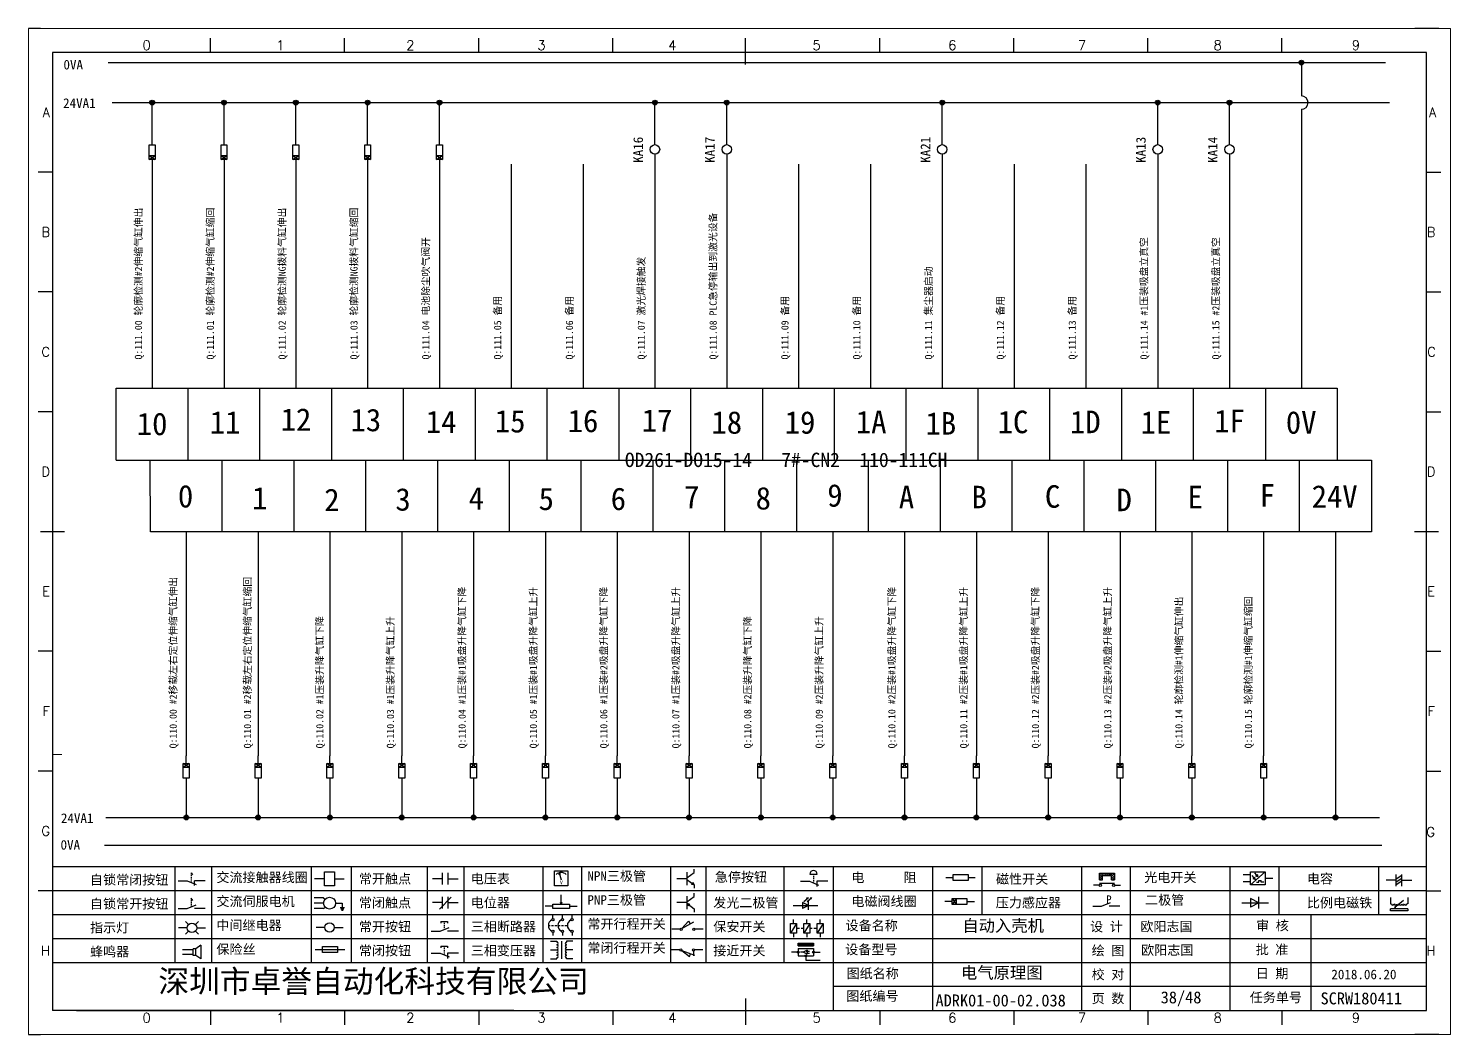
# Model space of a CAD drawing. Header units: millimetres. Extents: x 336 to 12810, y -1577 to 4105.
# Drawn here: x 7607.3 to 7904.3, y -956.1 to -746.1 of the extents above; entities that cross this region are included whole.
import ezdxf
from ezdxf.enums import TextEntityAlignment as Align

# ---------------------------------------------------------------- set-up
doc = ezdxf.new("R2010")
doc.units = ezdxf.units.MM
doc.layers.add('AE_BOR', color=1, linetype='Continuous')
doc.layers.add('MISC', color=2, linetype='Continuous')
doc.styles.get("Standard").update_dxf_attribs({"font": ''})
doc.styles.add('WD', font='romans.shx', dxfattribs={"width": 0.8, "bigfont": 'gbcbig.shx'})
doc.styles.add('样式 0', font='')
doc.styles.add('汉字', font='')
doc.styles.get('Standard').set_extended_font_data('SimSun')
doc.styles.get('样式 0').set_extended_font_data('KaiTi_GB2312')
doc.styles.get('汉字').set_extended_font_data('新宋体')

# ---------------------------------------------------------------- blocks, each defined once
blk = doc.blocks.new('磁性开关')
at = {"linetype": 'ByBlock'}
h = blk.add_hatch(dxfattribs=at)
h.set_pattern_fill('ANSI31', color=256, scale=0.1, style=0)
h.paths.add_polyline_path([(-1910.88, -776.69), (-1910.88, -775.29), (-1907.69, -775.29), (-1907.69, -776.69), (-1908.31, -776.69), (-1908.31, -775.79), (-1910.25, -775.79), (-1910.25, -776.69)])
for p, q in [((-1910.91, -777.81), (-1912.09, -777.81)), ((-1910.88, -776.69), (-1910.88, -775.29)), ((-1910.88, -775.29), (-1907.69, -775.29)), ((-1910.88, -776.69), (-1910.25, -776.69)), ((-1910.88, -777.39), (-1907.69, -777.39)), ((-1910.25, -776.69), (-1910.25, -775.79)), ((-1910.25, -775.79), (-1908.31, -775.79)), ((-1908.31, -776.69), (-1908.31, -775.79)), ((-1908.31, -776.69), (-1907.69, -776.69)), ((-1907.69, -775.29), (-1907.69, -776.69)), ((-1907.66, -777.81), (-1906.48, -777.81))]:
    blk.add_line(p, q, dxfattribs=at)
for centre in [(-1910.68, -777.81), (-1907.88, -777.81)]:
    blk.add_circle(centre, 0.225, dxfattribs=at)
blk = doc.blocks.new('*U6')
at = {"linetype": 'ByBlock'}
for p, q in [((-1909.23, -780.45), (-1909.23, -780.67)), ((-1909.23, -780.45), (-1908.92, -780.84)), ((-1909.23, -780.84), (-1909.23, -781.05)), ((-1911.92, -782.07), (-1910.06, -782.07)), ((-1910.06, -782.07), (-1908.18, -782.88)), ((-1909.23, -781.23), (-1909.23, -781.44)), ((-1909.23, -781.61), (-1909.23, -781.83)), ((-1909.23, -782), (-1909.23, -782.21)), ((-1909.23, -782.38), (-1909.23, -782.43)), ((-1908.52, -783.07), (-1908.52, -782.07)), ((-1906.25, -782.07), (-1908.52, -782.07))]:
    blk.add_line(p, q, dxfattribs=at)
blk = doc.blocks.new('*U8')
at = {"linetype": 'ByBlock'}
for p, q in [((-1911.92, -792.89), (-1910.06, -792.89)), ((-1910.06, -792.89), (-1908.18, -792.08)), ((-1908.88, -791.17), (-1909.23, -790.71)), ((-1909.23, -790.71), (-1909.23, -790.92)), ((-1909.23, -791.09), (-1909.23, -791.31)), ((-1909.23, -791.48), (-1909.23, -791.69)), ((-1909.23, -791.86), (-1909.23, -792.08)), ((-1909.23, -792.25), (-1909.23, -792.47)), ((-1906.25, -792.89), (-1908.52, -792.89))]:
    blk.add_line(p, q, dxfattribs=at)
blk = doc.blocks.new('蜂鸣器')
at = {"linetype": 'ByBlock'}
for p, q in [((-1907.17, -795.53), (-1908.25, -796.26)), ((-1907.17, -795.53), (-1907.17, -798.41)), ((-1908.8, -796.48), (-1911.01, -796.48)), ((-1908.8, -797.46), (-1911.01, -797.46)), ((-1908.25, -796.26), (-1908.8, -796.26)), ((-1908.8, -797.68), (-1908.8, -796.26)), ((-1908.25, -797.68), (-1908.8, -797.68)), ((-1908.25, -797.68), (-1908.25, -796.26)), ((-1907.17, -798.41), (-1908.25, -797.68))]:
    blk.add_line(p, q, dxfattribs=at)
blk = doc.blocks.new('指示灯')
at = {"linetype": 'ByBlock'}
for p, q in [((-1854.25, -776.92), (-1856.06, -776.92)), ((-1854.62, -775.59), (-1853.97, -776.23)), ((-1854.62, -778.25), (-1853.97, -777.61)), ((-1851.9, -775.59), (-1852.54, -776.23)), ((-1851.9, -778.25), (-1852.54, -777.61)), ((-1852.26, -776.92), (-1850.45, -776.92))]:
    blk.add_line(p, q, dxfattribs=at)
blk.add_circle((-1853.26, -776.92), 0.992, dxfattribs=at)
blk = doc.blocks.new('光电开关')
at = {"linetype": 'ByBlock'}
h = blk.add_hatch(dxfattribs=at)
h.set_pattern_fill('ANSI31', color=256, scale=0.01, style=0)
h.set_pattern_definition([(45, (0.172267, 0), (-0.0224506403, 0.0224506403), [])])
h.paths.add_polyline_path([(-1882.44, -776.34), (-1882.5, -775.91), (-1882.68, -776.07)])
h.paths.add_polyline_path([(-1882.86, -776.23), (-1882.44, -776.34), (-1882.68, -776.07)])
h.paths.add_polyline_path([(-1883.05, -776.88), (-1883.11, -776.45), (-1883.29, -776.61)])
h.paths.add_polyline_path([(-1883.47, -776.77), (-1883.05, -776.88), (-1883.29, -776.61)])
for p, q in [((-1884.01, -775.96), (-1885.56, -775.96)), ((-1884.01, -777.39), (-1885.56, -777.39)), ((-1880.91, -775.3), (-1884.01, -778.05)), ((-1883.75, -776.09), (-1883.05, -776.88)), ((-1883.11, -776.45), (-1883.47, -776.77)), ((-1883.05, -776.88), (-1883.47, -776.77)), ((-1883.14, -775.55), (-1882.44, -776.34)), ((-1883.05, -776.88), (-1883.11, -776.45)), ((-1882.5, -775.91), (-1882.86, -776.23)), ((-1882.44, -776.34), (-1882.86, -776.23)), ((-1882.78, -777.47), (-1882.23, -777.47)), ((-1882.44, -776.34), (-1882.5, -775.91)), ((-1882.23, -777.47), (-1882.23, -777.14)), ((-1882.23, -777.14), (-1881.78, -777.14)), ((-1881.78, -777.47), (-1881.78, -777.14)), ((-1881.23, -777.47), (-1881.78, -777.47)), ((-1879.37, -776.67), (-1880.91, -776.67))]:
    blk.add_line(p, q, dxfattribs=at)
blk.add_lwpolyline([(-1884.01, -775.3), (-1880.91, -775.3), (-1880.91, -778.05), (-1884.01, -778.05)], close=True, dxfattribs=at)
blk = doc.blocks.new('交流接触器线圈')
at = {"linetype": 'ByBlock'}
for p, q in [((-1880.82, -781.77), (-1882.87, -781.77)), ((-1878.72, -781.77), (-1876.67, -781.77))]:
    blk.add_line(p, q, dxfattribs=at)
blk.add_lwpolyline([(-1880.82, -780.28), (-1878.72, -780.28), (-1878.72, -783.26), (-1880.82, -783.26)], close=True, dxfattribs=at)
blk = doc.blocks.new('交流伺服电机')
at = {"linetype": 'ByBlock'}
for p, q in [((-1880.97, -785.75), (-1882.94, -785.75)), ((-1880.97, -786.85), (-1882.94, -786.85)), ((-1880.97, -785.75), (-1880.65, -786.03)), ((-1878.49, -786.85), (-1877.07, -786.85)), ((-1877.07, -786.85), (-1877.07, -787.72)), ((-1880.97, -787.94), (-1882.94, -787.94)), ((-1880.97, -787.94), (-1880.65, -787.67)), ((-1877.54, -787.72), (-1876.59, -787.72)), ((-1877.38, -788.01), (-1876.75, -788.01)), ((-1877.23, -788.29), (-1876.9, -788.29))]:
    blk.add_line(p, q, dxfattribs=at)
blk.add_circle((-1879.73, -786.85), 1.24, dxfattribs=at)
blk = doc.blocks.new('中间继电器')
at = {"linetype": 'ByBlock'}
for p, q in [((-1880.72, -791.92), (-1882.54, -791.92)), ((-1878.74, -791.92), (-1876.92, -791.92))]:
    blk.add_line(p, q, dxfattribs=at)
blk.add_circle((-1879.73, -791.92), 0.992, dxfattribs=at)
blk = doc.blocks.new('保险丝')
at = {"linetype": 'ByBlock'}
blk.add_line((-1882.72, -796.49), (-1876.55, -796.49), dxfattribs=at)
blk.add_lwpolyline([(-1881.2, -795.86), (-1878.06, -795.86), (-1878.06, -797.12), (-1881.2, -797.12)], close=True, dxfattribs=at)
blk = doc.blocks.new('常开按钮')
at = {"linetype": 'ByBlock'}
for p, q in [((-1910.06, -787.73), (-1908.18, -786.93)), ((-1909.9, -785.68), (-1908.56, -785.68)), ((-1909.9, -785.68), (-1909.9, -786.07)), ((-1909.23, -785.68), (-1909.23, -785.89)), ((-1909.23, -786.06), (-1909.23, -786.28)), ((-1909.23, -786.45), (-1909.23, -786.67)), ((-1909.23, -786.84), (-1909.23, -787.05)), ((-1908.56, -785.68), (-1908.56, -786.07)), ((-1911.92, -787.73), (-1910.06, -787.73)), ((-1909.23, -787.22), (-1909.23, -787.38)), ((-1906.25, -787.73), (-1908.52, -787.73))]:
    blk.add_line(p, q, dxfattribs=at)
blk = doc.blocks.new('常开触点')
at = {"linetype": 'ByBlock'}
for p, q in [((-1853.82, -782.99), (-1853.82, -780.56)), ((-1852.6, -782.99), (-1852.6, -780.56)), ((-1853.82, -781.77), (-1855.88, -781.77)), ((-1852.6, -781.77), (-1850.55, -781.77))]:
    blk.add_line(p, q, dxfattribs=at)
blk = doc.blocks.new('常闭触点')
at = {"linetype": 'ByBlock'}
for p, q in [((-1853.82, -786.77), (-1855.88, -786.77)), ((-1852.01, -785.66), (-1854.43, -788.1)), ((-1853.82, -787.99), (-1853.82, -785.56)), ((-1852.6, -787.99), (-1852.6, -785.56)), ((-1852.6, -786.77), (-1850.55, -786.77))]:
    blk.add_line(p, q, dxfattribs=at)
blk = doc.blocks.new('常闭按钮')
at = {"linetype": 'ByBlock'}
for p, q in [((-1856.13, -792.28), (-1854.28, -792.28)), ((-1854.28, -792.28), (-1852.4, -793.09)), ((-1854.11, -790.83), (-1852.77, -790.83)), ((-1854.11, -790.83), (-1854.11, -791.22)), ((-1853.44, -790.83), (-1853.44, -791.04)), ((-1853.44, -791.21), (-1853.44, -791.43)), ((-1853.44, -791.6), (-1853.44, -791.82)), ((-1853.44, -791.99), (-1853.44, -792.2)), ((-1853.44, -792.37), (-1853.44, -792.53)), ((-1852.77, -790.83), (-1852.77, -791.22)), ((-1850.47, -792.28), (-1852.73, -792.28)), ((-1852.73, -792.28), (-1852.73, -793.43))]:
    blk.add_line(p, q, dxfattribs=at)
blk = doc.blocks.new('电磁阀线圈')
at = {"linetype": 'ByBlock'}
for p, q in [((-1854.61, -795.92), (-1853.75, -797.16)), ((-1853.75, -795.92), (-1854.61, -797.16)), ((-1853.75, -795.92), (-1853.75, -797.16)), ((-1854.61, -796.54), (-1856.17, -796.54)), ((-1851.53, -796.54), (-1849.97, -796.54))]:
    blk.add_line(p, q, dxfattribs=at)
blk.add_lwpolyline([(-1854.61, -795.92), (-1851.53, -795.92), (-1851.53, -797.16), (-1854.61, -797.16)], close=True, dxfattribs=at)
blk = doc.blocks.new('电压表')
at = {"linetype": 'ByBlock'}
for p, q in [((-1814.84, -780.75), (-1814.91, -781.13)), ((-1814.6, -781.05), (-1814.91, -781.13)), ((-1814.84, -780.75), (-1814.46, -782.26)), ((-1814.84, -780.75), (-1814.6, -781.05))]:
    blk.add_line(p, q, dxfattribs=at)
blk.add_lwpolyline([(-1815.84, -780.34), (-1813.07, -780.34), (-1813.07, -783.49), (-1815.84, -783.49)], close=True, dxfattribs=at)
blk.add_arc((-1814.46, -782.26), 1.56, 46.8313, 133.1687, dxfattribs=at)
at = {"linetype": 'ByBlock', "insert": (-1814.7, -782.39), "char_height": 0.75, "width": 0.6768, "attachment_point": 1}
blk.add_mtext('V', dxfattribs=at)
blk = doc.blocks.new('电位器')
at = {"linetype": 'ByBlock'}
for p, q in [((-1814.45, -787.3), (-1814.62, -786.96)), ((-1814.62, -786.96), (-1814.27, -786.96)), ((-1814.45, -787.3), (-1814.45, -785.39)), ((-1814.45, -787.3), (-1814.27, -786.96)), ((-1816.21, -787.75), (-1817.79, -787.75)), ((-1812.68, -787.75), (-1811.1, -787.75))]:
    blk.add_line(p, q, dxfattribs=at)
blk.add_lwpolyline([(-1816.21, -787.3), (-1812.68, -787.3), (-1812.68, -788.2), (-1816.21, -788.2)], close=True, dxfattribs=at)
blk = doc.blocks.new('三相断路器')
at = {"linetype": 'ByBlock'}
for p, q in [((-1816.17, -790.33), (-1816.17, -789.7)), ((-1814.17, -790.33), (-1814.17, -789.7)), ((-1812.18, -790.33), (-1812.18, -789.7)), ((-1817.14, -791.74), (-1816.72, -791.74)), ((-1816.45, -791.74), (-1816.03, -791.74)), ((-1815.76, -791.74), (-1815.34, -791.74)), ((-1815.07, -791.74), (-1814.65, -791.74)), ((-1814.38, -791.74), (-1813.96, -791.74)), ((-1813.69, -791.74), (-1813.27, -791.74)), ((-1816.17, -793.19), (-1816.17, -793.83)), ((-1814.17, -793.19), (-1814.17, -793.83)), ((-1812.18, -793.19), (-1812.18, -793.83))]:
    blk.add_line(p, q, dxfattribs=at)
for centre in [(-1816.17, -790.55), (-1816.17, -792.98), (-1814.17, -790.55), (-1814.17, -792.98), (-1812.18, -790.55), (-1812.18, -792.98)]:
    blk.add_circle(centre, 0.219, dxfattribs=at)
for centre in [(-1815.81, -791.74), (-1813.82, -791.74), (-1811.83, -791.74)]:
    blk.add_arc(centre, 1.32, 115.5791, 244.4209, dxfattribs=at)
blk = doc.blocks.new('三相变压器')
at = {"linetype": 'ByBlock'}
for p, q in [((-1816.69, -795.03), (-1815.37, -795.03)), ((-1815.37, -795.03), (-1815.37, -795.24)), ((-1814.34, -798.7), (-1814.34, -795.04)), ((-1812, -795.03), (-1813.32, -795.03)), ((-1813.32, -795.03), (-1813.32, -795.24)), ((-1816.69, -796.87), (-1815.37, -796.87)), ((-1816.69, -798.71), (-1815.37, -798.71)), ((-1815.37, -798.71), (-1815.37, -798.5)), ((-1812, -796.87), (-1813.32, -796.87)), ((-1813.32, -798.71), (-1813.32, -798.5)), ((-1812, -798.71), (-1813.32, -798.71))]:
    blk.add_line(p, q, dxfattribs=at)
for centre, start, end in [((-1815.37, -795.51), 270, 90), ((-1815.37, -796.06), 270, 90), ((-1813.32, -795.51), 90, 270), ((-1813.32, -796.06), 90, 270), ((-1815.37, -796.6), 270, 90), ((-1815.37, -797.14), 270, 90), ((-1815.37, -797.68), 270, 90), ((-1815.37, -798.23), 270, 90), ((-1813.32, -796.6), 90, 270), ((-1813.32, -797.14), 90, 270), ((-1813.32, -797.68), 90, 270), ((-1813.32, -798.23), 90, 270)]:
    blk.add_arc(centre, 0.271, start, end, dxfattribs=at)
blk = doc.blocks.new('压力感应器')
at = {"linetype": 'ByBlock'}
for p, q in [((-1817.44, -777.73), (-1815.59, -777.73)), ((-1815.59, -777.73), (-1813.71, -776.93)), ((-1811.78, -777.73), (-1814.05, -777.73))]:
    blk.add_line(p, q, dxfattribs=at)
at = {"linetype": 'ByBlock', "insert": (-1814.65, -775.48), "char_height": 1.68, "width": 1.2242, "attachment_point": 1}
blk.add_mtext('{\\fNSimSun|b0|i0|c134|p49;P}', dxfattribs=at)
blk = doc.blocks.new('二极管')
at = {"linetype": 'ByBlock'}
for p, q in [((-1787.52, -776.77), (-1781.92, -776.77)), ((-1783.97, -776.77), (-1785.69, -775.9)), ((-1785.69, -775.9), (-1785.69, -777.65)), ((-1783.97, -776.77), (-1785.69, -777.65)), ((-1783.97, -777.99), (-1783.97, -775.56))]:
    blk.add_line(p, q, dxfattribs=at)
blk = doc.blocks.new('NPN三极管')
at = {"linetype": 'ByBlock'}
for p, q in [((-1785.73, -780.61), (-1785.73, -783.32)), ((-1785.73, -781.82), (-1784.15, -780.66)), ((-1784.15, -780.66), (-1784.15, -779.98)), ((-1785.73, -781.97), (-1787.81, -781.97)), ((-1785.73, -782.11), (-1784.15, -783.27)), ((-1784.41, -782.73), (-1784.74, -783.18)), ((-1784.15, -783.27), (-1784.74, -783.18)), ((-1784.15, -783.27), (-1784.41, -782.73)), ((-1784.15, -783.27), (-1784.15, -783.96))]:
    blk.add_line(p, q, dxfattribs=at)
blk = doc.blocks.new('PNP三极管')
at = {"linetype": 'ByBlock'}
for p, q in [((-1784.9, -786.74), (-1786.98, -786.74)), ((-1784.9, -785.38), (-1784.9, -788.09)), ((-1784.9, -786.59), (-1783.32, -785.43)), ((-1784.9, -786.88), (-1783.32, -788.04)), ((-1784.9, -786.88), (-1784.31, -786.97)), ((-1784.9, -786.88), (-1784.64, -787.42)), ((-1784.31, -786.97), (-1784.64, -787.42)), ((-1783.32, -785.43), (-1783.32, -784.75)), ((-1783.32, -788.04), (-1783.32, -788.73))]:
    blk.add_line(p, q, dxfattribs=at)
blk = doc.blocks.new('常开行程开关')
at = {"linetype": 'ByBlock'}
for p, q in [((-1786.29, -792.3), (-1788.01, -792.3)), ((-1785.89, -792.17), (-1784.52, -790.62)), ((-1785.89, -792.17), (-1783.43, -790.72)), ((-1784.52, -790.62), (-1784.19, -791.17)), ((-1781.48, -792.3), (-1783.21, -792.3))]:
    blk.add_line(p, q, dxfattribs=at)
for centre in [(-1786.07, -792.3), (-1783.42, -792.3)]:
    blk.add_circle(centre, 0.219, dxfattribs=at)
blk = doc.blocks.new('常闭行程开关')
at = {"linetype": 'ByBlock'}
for p, q in [((-1786.34, -796.62), (-1788.07, -796.62)), ((-1785.93, -796.72), (-1783.25, -797.7)), ((-1785.93, -796.72), (-1784.3, -798)), ((-1784.3, -798), (-1784.08, -797.4)), ((-1783.48, -796.84), (-1783.48, -797.85)), ((-1781.54, -796.62), (-1783.26, -796.62))]:
    blk.add_line(p, q, dxfattribs=at)
for centre in [(-1786.12, -796.62), (-1783.48, -796.62)]:
    blk.add_circle(centre, 0.219, dxfattribs=at)
blk = doc.blocks.new('电容')
at = {"linetype": 'ByBlock'}
for p, q in [((-1756.08, -782.99), (-1756.08, -780.56)), ((-1754.86, -780.79), (-1756.08, -781.55)), ((-1754.86, -782.99), (-1754.86, -780.56)), ((-1756.08, -781.77), (-1758.13, -781.77)), ((-1754.86, -781.44), (-1756.08, -782.2)), ((-1754.86, -781.99), (-1756.08, -782.75)), ((-1754.86, -781.77), (-1752.81, -781.77))]:
    blk.add_line(p, q, dxfattribs=at)
blk = doc.blocks.new('发光二极管')
at = {"linetype": 'ByBlock'}
for p, q in [((-1758.01, -786.77), (-1752.89, -786.77)), ((-1754.84, -786.77), (-1756.04, -786.16)), ((-1756.04, -786.16), (-1756.04, -787.39)), ((-1754.84, -786.77), (-1756.04, -787.39)), ((-1755.78, -785.92), (-1754.89, -785.14)), ((-1754.89, -785.14), (-1755.2, -785.22)), ((-1755.2, -785.22), (-1755.01, -785.43)), ((-1755.08, -785.92), (-1754.18, -785.14)), ((-1754.89, -785.14), (-1755.01, -785.43)), ((-1754.84, -787.63), (-1754.84, -785.92)), ((-1754.18, -785.14), (-1754.49, -785.22)), ((-1754.49, -785.22), (-1754.31, -785.43)), ((-1754.18, -785.14), (-1754.31, -785.43))]:
    blk.add_line(p, q, dxfattribs=at)
blk = doc.blocks.new('比例电磁阀')
at = {"linetype": 'ByBlock'}
for p, q in [((-1757.26, -775.38), (-1757.26, -776.71)), ((-1757.26, -776.71), (-1757.05, -776.71)), ((-1753.6, -777.73), (-1757.25, -777.73)), ((-1757.25, -778.13), (-1757.25, -777.73)), ((-1753.6, -778.13), (-1757.25, -778.13)), ((-1754.5, -775.98), (-1756.35, -777.44)), ((-1756.35, -777.44), (-1756.25, -777.25)), ((-1756.35, -777.44), (-1756.15, -777.38)), ((-1756.15, -777.38), (-1756.25, -777.25)), ((-1753.58, -776.71), (-1753.8, -776.71)), ((-1753.6, -777.73), (-1753.6, -778.13)), ((-1753.58, -775.38), (-1753.58, -776.71))]:
    blk.add_line(p, q, dxfattribs=at)
for centre in [(-1756.78, -776.71), (-1756.24, -776.71), (-1755.7, -776.71), (-1755.15, -776.71), (-1754.61, -776.71), (-1754.07, -776.71)]:
    blk.add_arc(centre, 0.271, 180, 0, dxfattribs=at)
blk = doc.blocks.new('保安开关')
at = {"linetype": 'ByBlock'}
for p, q in [((-1757.96, -790.79), (-1757.96, -789.97)), ((-1755.17, -790.79), (-1755.17, -789.97)), ((-1752.39, -790.79), (-1752.39, -789.97)), ((-1757.33, -790.79), (-1758.6, -792.81)), ((-1757.96, -792.81), (-1757.96, -793.62)), ((-1757.33, -791.8), (-1756.72, -791.8)), ((-1756.35, -791.8), (-1755.89, -791.8)), ((-1754.54, -790.79), (-1755.81, -792.81)), ((-1755.17, -792.81), (-1755.17, -793.62)), ((-1754.52, -791.8), (-1754.06, -791.8)), ((-1753.69, -791.8), (-1753.08, -791.8)), ((-1751.75, -790.79), (-1753.02, -792.81)), ((-1752.39, -792.81), (-1752.39, -793.62))]:
    blk.add_line(p, q, dxfattribs=at)
for points in [[(-1758.6, -790.79), (-1757.33, -790.79), (-1757.33, -792.81), (-1758.6, -792.81)], [(-1755.81, -790.79), (-1754.54, -790.79), (-1754.54, -792.81), (-1755.81, -792.81)], [(-1753.02, -790.79), (-1751.75, -790.79), (-1751.75, -792.81), (-1753.02, -792.81)]]:
    blk.add_lwpolyline(points, close=True, dxfattribs=at)
blk = doc.blocks.new('接近开关')
at = {"linetype": 'ByBlock'}
h = blk.add_hatch(dxfattribs=at)
h.set_pattern_fill('ANSI31', color=256, scale=0.01, style=0)
h.set_pattern_definition([(45, (-89.131516, -30.795668), (-0.0224506403, 0.0224506403), [])])
h.paths.add_polyline_path([(-1516.96, -1123.35), (-1516.96, -1122.85), (-1513.76, -1122.85), (-1513.76, -1123.35)])
for p, q in [((-1517.18, -1124.71), (-1518.36, -1124.71)), ((-1516.96, -1123.35), (-1516.96, -1122.85)), ((-1516.96, -1122.85), (-1513.76, -1122.85)), ((-1516.96, -1123.35), (-1513.76, -1123.35)), ((-1516.96, -1123.95), (-1513.76, -1123.95)), ((-1516.96, -1123.95), (-1516.96, -1125.47)), ((-1516.96, -1125.47), (-1513.76, -1125.47)), ((-1515.91, -1124.71), (-1516.45, -1124.71)), ((-1515.11, -1124.31), (-1515.91, -1124.71)), ((-1515.11, -1125.11), (-1515.91, -1124.71)), ((-1515.33, -1124.53), (-1515.17, -1124.53)), ((-1515.33, -1124.88), (-1515.17, -1124.88)), ((-1515.25, -1124.45), (-1515.25, -1124.61)), ((-1515.11, -1124.31), (-1515.11, -1125.11)), ((-1515.11, -1124.48), (-1514.58, -1124.48)), ((-1515.11, -1124.94), (-1514.58, -1124.94)), ((-1513.76, -1122.85), (-1513.76, -1123.35)), ((-1513.76, -1123.95), (-1513.76, -1125.47)), ((-1513.54, -1124.71), (-1512.36, -1124.71)), ((-1515.36, -1125.69), (-1515.36, -1126.36)), ((-1515.36, -1126.36), (-1512.36, -1126.36))]:
    blk.add_line(p, q, dxfattribs=at)
for centre in [(-1516.96, -1124.71), (-1515.36, -1125.47), (-1513.76, -1124.71)]:
    blk.add_circle(centre, 0.225, dxfattribs=at)
blk = doc.blocks.new('电阻')
at = {"linetype": 'ByBlock'}
for p, q in [((-3.09, 0), (-1.57, 0)), ((1.57, 0), (3.09, 0))]:
    blk.add_line(p, q, dxfattribs=at)
blk.add_lwpolyline([(-1.57, 0.63), (1.57, 0.63), (1.57, -0.63), (-1.57, -0.63)], close=True, dxfattribs=at)
blk = doc.blocks.new('急停按钮')
at = {"linetype": 'ByBlock'}
for p, q in [((-1.86, 0), (0, 0)), ((0, 0), (1.88, -0.81)), ((0.06, 1.45), (1.61, 1.45)), ((0.83, 1.45), (0.83, 1.24)), ((0.83, 1.07), (0.83, 0.85)), ((0.83, 0.68), (0.83, 0.47)), ((0.83, 0.29), (0.83, 0.08)), ((3.81, 0), (1.54, 0)), ((1.54, 0), (1.54, -1.15)), ((0.83, -0.09), (0.83, -0.24))]:
    blk.add_line(p, q, dxfattribs=at)
blk.add_arc((0.83, 1.45), 0.774, 0, 180)
blk = doc.blocks.new('电控横A4')
for p, q in [((292, -5), (5, -5)), ((5, -5), (5, -205)), ((292, -205), (292, -5)), ((10.03, -205), (289.53, -205)), ((130.8, -205), (190.75, -205)), ((190.75, -205), (259.54, -205))]:
    blk.add_line(p, q)
at = {"lineweight": 9, "ltscale": 0.1}
for p, q in [((5, -151.57), (7, -151.57)), ((101.34, -205), (130.8, -205)), ((129.44, -205), (129.44, -205)), ((129.44, -205), (129.44, -205)), ((129.44, -205), (129.44, -205)), ((129.44, -205), (129.44, -205))]:
    blk.add_line(p, q, dxfattribs=at)
at = {"linetype": 'ByBlock'}
for p, q in [((292, -175), (5, -175)), ((292, -180), (5, -180)), ((292, -185), (5, -185)), ((292, -190), (5, -190)), ((292, -195), (5, -195)), ((292, -200), (168.03, -200))]:
    blk.add_line(p, q, dxfattribs=at)
at = {"color": 0, "lineweight": -2}
for p, q in [((30.58, -175), (30.58, -195)), ((38.26, -175), (38.26, -195)), ((59.05, -175), (59.05, -195)), ((67.4, -175), (67.4, -195)), ((83.26, -175), (83.26, -195)), ((90.91, -175), (90.91, -195)), ((107.4, -175), (107.4, -195)), ((115.5, -175), (115.5, -195)), ((134.12, -175), (134.12, -195)), ((141.48, -175), (141.48, -195)), ((157.79, -175), (157.79, -195)), ((168.03, -175), (168.03, -204.92)), ((188.84, -175), (188.84, -185)), ((199.08, -175), (199.08, -185)), ((219.89, -175), (219.89, -185)), ((230.12, -175), (230.12, -185)), ((250.93, -175), (250.93, -185)), ((261.17, -175), (261.17, -185)), ((281.98, -175), (281.98, -185)), ((188.84, -185), (188.84, -204.92)), ((219.89, -185), (219.89, -205)), ((230.12, -185), (230.12, -205)), ((250.93, -185), (250.93, -205)), ((267.79, -185), (267.79, -205))]:
    blk.add_line(p, q, dxfattribs=at)
at = {"color": 0, "ltscale": 2}
for p, q in [((292, -205), (292, -183.55)), ((101.34, -205), (5, -205)), ((259.54, -205), (289.53, -205)), ((259.54, -205), (292, -205))]:
    blk.add_line(p, q, dxfattribs=at)
at = {"layer": 'AE_BOR', "lineweight": 30}
for p, q in [((2.53, 0), (0, 0)), ((294.53, 0), (289.53, 0)), ((0, -210), (2.53, -210)), ((294.53, -210), (289.53, -210))]:
    blk.add_line(p, q, dxfattribs=at)
at = {"layer": 'AE_BOR', "color": 1, "lineweight": 15}
for p, q in [((0, 0), (297, 0)), ((0, -210), (0, 0)), ((297, 0), (297, -210)), ((297, -210), (0, -210))]:
    blk.add_line(p, q, dxfattribs=at)
at = {"layer": 'AE_BOR'}
for p, q in [((38.03, -5), (38.03, -2)), ((66.03, -5), (66.03, -2)), ((94.03, -5), (94.03, -2)), ((122.03, -5), (122.03, -2)), ((149.78, -5), (149.78, -2)), ((177.78, -5), (177.78, -2)), ((205.78, -5), (205.78, -2)), ((233.78, -5), (233.78, -2)), ((261.78, -5), (261.78, -2)), ((5, -30), (2, -30)), ((292, -30), (295, -30)), ((5, -55), (2, -55)), ((292, -55), (295, -55)), ((5, -80), (2, -80)), ((292, -80), (295, -80)), ((5, -130), (2, -130)), ((292, -130), (295, -130)), ((5, -155), (2, -155)), ((292, -155), (295, -155)), ((5, -180), (2, -180)), ((292, -180), (295, -180)), ((38.03, -205), (38.03, -208)), ((66.03, -205), (66.03, -208)), ((94.03, -205), (94.03, -208)), ((122.03, -205), (122.03, -208)), ((149.78, -205), (149.78, -208)), ((177.78, -205), (177.78, -208)), ((205.78, -205), (205.78, -208)), ((233.78, -205), (233.78, -208)), ((261.78, -205), (261.78, -208))]:
    blk.add_line(p, q, dxfattribs=at)
at = {"layer": 'AE_BOR', "color": 2, "lineweight": 30}
for p, q in [((149.78, -7.5), (149.78, -2.5)), ((2.5, -105), (7.5, -105)), ((289.5, -105), (294.5, -105)), ((149.78, -202.5), (149.78, -207.5)), ((149.78, -205), (149.78, -207.5))]:
    blk.add_line(p, q, dxfattribs=at)
at = {"linetype": 'ByBlock'}
for name, p in [('*U6', (1943.19, 604.18)), ('交流接触器线圈', (1942.62, 604.27)), ('常开触点', (1940.27, 604.3)), ('电压表', (1925.71, 604.52)), ('NPN三极管', (1923.2, 604.5)), ('磁性开关', (2134.53, 598.96)), ('光电开关', (2139.22, 599.27)), ('电容', (2041.69, 603.98)), ('电位器', (1925.71, 604.52)), ('PNP三极管', (1922.37, 604.27)), ('压力感应器', (2039.72, 594.52)), ('*U8', (1943.19, 609.18)), ('交流伺服电机', (1942.62, 604.27)), ('常闭触点', (1940.27, 604.3)), ('发光二极管', (1917.72, 603.69)), ('电磁阀线圈', (2047.53, 614.3)), ('二极管', (2040.91, 594.27)), ('比例电磁阀', (2041.69, 593.98)), ('指示灯', (1887.41, 589.18)), ('中间继电器', (1942.62, 604.27)), ('常开按钮', (1996.06, 599.3)), ('三相断路器', (1925.71, 604.52)), ('常开行程开关', (1922.37, 604.27)), ('保安开关', (1917.72, 603.98)), ('蜂鸣器', (1943.19, 604.18)), ('保险丝', (1942.62, 604.27)), ('常闭按钮', (1940.27, 599.3)), ('三相变压器', (1925.71, 604.52)), ('常闭行程开关', (1922.37, 604.27)), ('接近开关', (1677.72, 931.9))]:
    blk.add_blockref(name, p, dxfattribs=at)
for name, p in [('急停按钮', (163.12, -177.98)), ('电阻', (194.66, -177.22))]:
    blk.add_blockref(name, p)
at = {"char_height": 2, "attachment_point": 1, "style": '汉字'}
for s, insert in [('{\\fKaiTi_GB2312|b0|i0|c134|p49;自锁常闭按钮}', (12.86, -176.69)), ('{\\fKaiTi_GB2312|b0|i0|c134|p49;交流接触器线圈}', (39.25, -176.19)), ('{\\fKaiTi_GB2312|b0|i0|c134|p49;常开触点}', (69.01, -176.48)), ('{\\fKaiTi_GB2312|b0|i0|c134|p49;电压表}', (92.37, -176.47)), ('{\\fKaiTi_GB2312|b0|i0|c134|p49;NPN三极管}', (116.73, -175.91)), ('{\\fKaiTi_GB2312|b0|i0|c134|p49;急停按钮}', (143.35, -176.12)), ('{\\fKaiTi_GB2312|b0|i0|c134|p49;电      阻}', (171.86, -176.19)), ('{\\fKaiTi_GB2312|b0|i0|c134|p49;磁性开关}', (202.07, -176.53)), ('{\\fKaiTi_GB2312|b0|i0|c134|p49;光电开关}', (233.02, -176.19)), ('{\\fKaiTi_GB2312|b0|i0|c134|p49;电容}', (267, -176.48)), ('{\\fKaiTi_GB2312|b0|i0|c134|p49;交流伺服电机}', (39.25, -181.19)), ('{\\fKaiTi_GB2312|b0|i0|c134|p49;电位器}', (92.37, -181.47)), ('{\\fKaiTi_GB2312|b0|i0|c134|p49;PNP三极管}', (116.73, -180.91)), ('{\\fKaiTi_GB2312|b0|i0|c134|p49;电磁阀线圈}', (171.86, -181.19)), ('{\\fKaiTi_GB2312|b0|i0|c134|p49;压力感应器}', (202.02, -181.47)), ('{\\fKaiTi_GB2312|b0|i0|c134|p49;二极管}', (233.2, -180.91)), ('{\\fKaiTi_GB2312|b0|i0|c134|p49;自锁常开按钮}', (12.86, -181.69)), ('{\\fKaiTi_GB2312|b0|i0|c134|p49;常闭触点}', (69.01, -181.48)), ('{\\fKaiTi_GB2312|b0|i0|c134|p49;发光二极管}', (143.02, -181.48)), ('{\\fKaiTi_GB2312|b0|i0|c134|p49;比例电磁铁}', (267, -181.48)), ('{\\fKaiTi_GB2312|b0|i0|c134|p49;指示灯}', (12.86, -186.69)), ('{\\fKaiTi_GB2312|b0|i0|c134|p49;中间继电器}', (39.25, -186.19)), ('{\\fKaiTi_GB2312|b0|i0|c134|p49;常开按钮}', (69.01, -186.48)), ('{\\fKaiTi_GB2312|b0|i0|c134|p49;三相断路器}', (92.37, -186.47)), ('{\\fKaiTi_GB2312|b0|i0|c134|p49;常开行程开关}', (116.73, -185.91)), ('{\\fKaiTi_GB2312|b0|i0|c134|p49;保安开关}', (143.02, -186.48)), ('设备名称', (170.65, -186.24)), ('{\\fKaiTi_GB2312|b0|i0|c134|p0;设 计}', (221.72, -186.46)), ('{\\fKaiTi_GB2312|b0|i0|c134|p0;审 核}', (256.39, -186.25)), ('{\\fKaiTi_GB2312|b0|i0|c134|p49;蜂鸣器}', (12.86, -191.69)), ('{\\fKaiTi_GB2312|b0|i0|c134|p49;保险丝}', (39.25, -191.19)), ('{\\fKaiTi_GB2312|b0|i0|c134|p49;常闭按钮}', (69.01, -191.48)), ('{\\fKaiTi_GB2312|b0|i0|c134|p49;三相变压器}', (92.37, -191.47)), ('{\\fKaiTi_GB2312|b0|i0|c134|p49;常闭行程开关}', (116.73, -190.91)), ('{\\fKaiTi_GB2312|b0|i0|c134|p49;接近开关}', (143.02, -191.48)), ('设备型号', (170.58, -191.24)), ('{\\fKaiTi_GB2312|b0|i0|c134|p0;绘 图}', (222.05, -191.46)), ('{\\fKaiTi_GB2312|b0|i0|c134|p0;批 准}', (256.32, -191.25)), ('图纸名称', (170.86, -196.24)), ('{\\fKaiTi_GB2312|b0|i0|c134|p0;日 期}', (256.32, -196.25)), ('{\\fKaiTi_GB2312|b0|i0|c134|p0;校 对}', (222.05, -196.46)), ('图纸编号', (170.81, -200.96)), ('{\\fKaiTi_GB2312|b0|i0|c134|p0;页 数}', (222.05, -201.46)), ('任务单号', (255.06, -201.25))]:
    blk.add_mtext(s, dxfattribs=dict(at, insert=insert))
at = {"color": 0, "lineweight": -2, "insert": (27.14, -196.53), "char_height": 4.7064, "width": 96.1138, "attachment_point": 1}
blk.add_mtext('深圳市卓誉自动化科技有限公司', dxfattribs=at)
at = {"insert": (272.1, -196.45), "char_height": 2, "width": 60.2542, "attachment_point": 1}
blk.add_mtext('{\\fKaiTi_GB2312|b0|i0|c134|p49;2018.06.20}', dxfattribs=at)
at = {"layer": 'AE_BOR', "style": 'WD'}
for s, p in [('0', (24.67, -4.5)), ('1', (52.6, -4.5)), ('2', (79.75, -4.5)), ('3', (107.15, -4.5)), ('4', (134.45, -4.5)), ('5', (164.59, -4.5)), ('6', (192.94, -4.5)), ('7', (220.04, -4.5)), ('8', (248.37, -4.5)), ('9', (277.23, -4.5)), ('0', (24.67, -207.5)), ('1', (52.6, -207.5)), ('2', (79.75, -207.5)), ('3', (107.15, -207.5)), ('4', (134.45, -207.5)), ('5', (164.59, -207.5)), ('6', (192.94, -207.5)), ('7', (220.04, -207.5)), ('8', (248.37, -207.5)), ('9', (277.23, -207.5))]:
    blk.add_text(s, height=2, dxfattribs=at).set_placement(p, align=Align.CENTER)
for s, p in [('A', (4.5, -17.5)), ('A', (294.03, -17.5)), ('B', (4.5, -42.5)), ('B', (293.84, -42.5)), ('C', (4.5, -67.5)), ('C', (293.93, -67.5)), ('D', (4.5, -92.5)), ('D', (293.84, -92.5)), ('E', (4.5, -117.5)), ('E', (293.74, -117.5)), ('F', (4.5, -142.5)), ('F', (293.74, -142.5)), ('F', (293.74, -142.5)), ('G', (4.5, -167.5)), ('G', (293.74, -167.72)), ('H', (4.5, -192.5)), ('H', (293.84, -192.5))]:
    blk.add_text(s, height=2, dxfattribs=at).set_placement(p, align=Align.MIDDLE_RIGHT)

msp = doc.modelspace()

# ---------------------------------------------------------------- hatches: boundary and pattern name
at = {"lineweight": -2}
h = msp.add_hatch(color=0, dxfattribs=at)
edge = h.paths.add_edge_path()
edge.add_arc((7873.112, -753.239), 0.5, 0, 360)
h = msp.add_hatch(color=0, dxfattribs=at)
edge = h.paths.add_edge_path()
edge.add_arc((7633.112, -761.603), 0.5, 0, 360)
h = msp.add_hatch(color=0, dxfattribs=at)
edge = h.paths.add_edge_path()
edge.add_arc((7648.112, -761.603), 0.5, 0, 360)
h = msp.add_hatch(color=0, dxfattribs=at)
edge = h.paths.add_edge_path()
edge.add_arc((7663.112, -761.603), 0.5, 0, 360)
h = msp.add_hatch(color=0, dxfattribs=at)
edge = h.paths.add_edge_path()
edge.add_arc((7678.112, -761.603), 0.5, 0, 360)
h = msp.add_hatch(color=0, dxfattribs=at)
edge = h.paths.add_edge_path()
edge.add_arc((7693.112, -761.603), 0.5, 0, 360)
h = msp.add_hatch(color=0, dxfattribs=at)
edge = h.paths.add_edge_path()
edge.add_arc((7738.112, -761.603), 0.5, 0, 360)
h = msp.add_hatch(color=0, dxfattribs=at)
edge = h.paths.add_edge_path()
edge.add_arc((7753.112, -761.603), 0.5, 0, 360)
h = msp.add_hatch(color=0, dxfattribs=at)
edge = h.paths.add_edge_path()
edge.add_arc((7798.112, -761.603), 0.5, 0, 360)
h = msp.add_hatch(color=0, dxfattribs=at)
edge = h.paths.add_edge_path()
edge.add_arc((7843.112, -761.603), 0.5, 0, 360)
h = msp.add_hatch(color=0, dxfattribs=at)
edge = h.paths.add_edge_path()
edge.add_arc((7858.112, -761.603), 0.5, 0, 360)
h = msp.add_hatch(color=0, dxfattribs=at)
edge = h.paths.add_edge_path()
edge.add_arc((7640.237, -910.814), 0.5, 0, 360)
h = msp.add_hatch(color=0, dxfattribs=at)
edge = h.paths.add_edge_path()
edge.add_arc((7655.237, -910.814), 0.5, 0, 360)
h = msp.add_hatch(color=0, dxfattribs=at)
edge = h.paths.add_edge_path()
edge.add_arc((7670.237, -910.814), 0.5, 0, 360)
h = msp.add_hatch(color=0, dxfattribs=at)
edge = h.paths.add_edge_path()
edge.add_arc((7685.237, -910.814), 0.5, 0, 360)
h = msp.add_hatch(color=0, dxfattribs=at)
edge = h.paths.add_edge_path()
edge.add_arc((7700.237, -910.814), 0.5, 0, 360)
h = msp.add_hatch(color=0, dxfattribs=at)
edge = h.paths.add_edge_path()
edge.add_arc((7715.237, -910.814), 0.5, 0, 360)
h = msp.add_hatch(color=0, dxfattribs=at)
edge = h.paths.add_edge_path()
edge.add_arc((7730.237, -910.814), 0.5, 0, 360)
h = msp.add_hatch(color=0, dxfattribs=at)
edge = h.paths.add_edge_path()
edge.add_arc((7745.237, -910.814), 0.5, 0, 360)
h = msp.add_hatch(color=0, dxfattribs=at)
edge = h.paths.add_edge_path()
edge.add_arc((7760.237, -910.814), 0.5, 0, 360)
h = msp.add_hatch(color=0, dxfattribs=at)
edge = h.paths.add_edge_path()
edge.add_arc((7775.237, -910.814), 0.5, 0, 360)
h = msp.add_hatch(color=0, dxfattribs=at)
edge = h.paths.add_edge_path()
edge.add_arc((7790.237, -910.814), 0.5, 0, 360)
h = msp.add_hatch(color=0, dxfattribs=at)
edge = h.paths.add_edge_path()
edge.add_arc((7805.237, -910.814), 0.5, 0, 360)
h = msp.add_hatch(color=0, dxfattribs=at)
edge = h.paths.add_edge_path()
edge.add_arc((7820.237, -910.814), 0.5, 0, 360)
h = msp.add_hatch(color=0, dxfattribs=at)
edge = h.paths.add_edge_path()
edge.add_arc((7835.237, -910.814), 0.5, 0, 360)
h = msp.add_hatch(color=0, dxfattribs=at)
edge = h.paths.add_edge_path()
edge.add_arc((7850.237, -910.814), 0.5, 0, 360)
h = msp.add_hatch(color=0, dxfattribs=at)
edge = h.paths.add_edge_path()
edge.add_arc((7865.237, -910.814), 0.5, 0, 360)
h = msp.add_hatch(color=0, dxfattribs=at)
edge = h.paths.add_edge_path()
edge.add_arc((7880.237, -910.814), 0.5, 0, 360)

# ---------------------------------------------------------------- linework, layer by layer
at = {"color": 0, "lineweight": -2}
for p, q in [((7623.899, -753.239), (7890.652, -753.239)), ((7873.112, -753.239), (7873.112, -760.208)), ((7624.784, -761.603), (7891.536, -761.603)), ((7633.112, -768.846), (7633.112, -761.603)), ((7648.112, -768.846), (7648.112, -761.603)), ((7663.112, -768.846), (7663.112, -761.603)), ((7678.112, -768.846), (7678.112, -761.603)), ((7693.112, -768.846), (7693.112, -761.603)), ((7738.112, -768.846), (7738.112, -761.603)), ((7753.112, -768.846), (7753.112, -761.603)), ((7798.112, -768.846), (7798.112, -761.603)), ((7843.112, -768.846), (7843.112, -761.603)), ((7858.112, -768.846), (7858.112, -761.603)), ((7873.112, -762.997), (7873.112, -821.208)), ((7633.112, -774.458), (7633.112, -821.208)), ((7648.112, -774.458), (7648.112, -821.208)), ((7663.112, -774.458), (7663.112, -821.208)), ((7678.112, -774.458), (7678.112, -821.208)), ((7693.112, -774.458), (7693.112, -821.208)), ((7708.112, -774.458), (7708.112, -821.208)), ((7723.112, -774.458), (7723.112, -821.208)), ((7738.112, -774.175), (7738.112, -821.208)), ((7753.112, -774.175), (7753.112, -821.208)), ((7768.112, -774.458), (7768.112, -821.208)), ((7783.112, -774.458), (7783.112, -821.208)), ((7798.112, -774.175), (7798.112, -821.208)), ((7813.112, -774.458), (7813.112, -821.208)), ((7828.112, -774.458), (7828.112, -821.208)), ((7843.112, -774.175), (7843.112, -821.208)), ((7858.112, -774.175), (7858.112, -821.208)), ((7865.612, -821.208), (7865.612, -836.208)), ((7625.612, -836.208), (7887.737, -836.208)), ((7647.737, -851.208), (7647.737, -836.208)), ((7662.737, -851.208), (7662.737, -836.208)), ((7677.737, -851.208), (7677.737, -836.208)), ((7692.737, -851.208), (7692.737, -836.208)), ((7707.737, -851.208), (7707.737, -836.208)), ((7722.737, -851.208), (7722.737, -836.208)), ((7737.737, -851.208), (7737.737, -836.208)), ((7752.737, -851.208), (7752.737, -836.208)), ((7767.737, -851.208), (7767.737, -836.208)), ((7782.737, -851.208), (7782.737, -836.208)), ((7797.737, -851.208), (7797.737, -836.208)), ((7812.737, -851.208), (7812.737, -836.208)), ((7827.737, -851.208), (7827.737, -836.208)), ((7842.737, -851.208), (7842.737, -836.208)), ((7857.737, -851.208), (7857.737, -836.208)), ((7872.737, -836.208), (7872.737, -836.208)), ((7872.737, -851.208), (7872.737, -836.208)), ((7640.237, -851.208), (7640.237, -897.959)), ((7655.237, -851.208), (7655.237, -897.959)), ((7670.237, -851.208), (7670.237, -897.959)), ((7685.237, -851.208), (7685.237, -897.959)), ((7700.237, -851.208), (7700.237, -897.959)), ((7715.237, -851.208), (7715.237, -897.959)), ((7730.237, -851.208), (7730.237, -897.959)), ((7745.237, -851.208), (7745.237, -897.959)), ((7760.237, -851.208), (7760.237, -897.959)), ((7775.237, -851.208), (7775.237, -897.959)), ((7790.237, -851.208), (7790.237, -897.959)), ((7805.237, -851.208), (7805.237, -897.959)), ((7820.237, -851.208), (7820.237, -897.959)), ((7835.237, -851.208), (7835.237, -897.959)), ((7850.237, -851.208), (7850.237, -897.959)), ((7865.237, -851.208), (7865.237, -897.959)), ((7880.237, -851.208), (7880.237, -910.814)), ((7640.237, -904.154), (7640.237, -910.814)), ((7655.237, -904.154), (7655.237, -910.814)), ((7670.237, -904.154), (7670.237, -910.814)), ((7685.237, -904.154), (7685.237, -910.814)), ((7700.237, -904.154), (7700.237, -910.814)), ((7715.237, -904.154), (7715.237, -910.814)), ((7730.237, -904.154), (7730.237, -910.814)), ((7745.237, -904.154), (7745.237, -910.814)), ((7760.237, -904.154), (7760.237, -910.814)), ((7790.237, -904.154), (7790.237, -910.814)), ((7820.237, -904.154), (7820.237, -910.814)), ((7835.237, -904.154), (7835.237, -910.814)), ((7850.237, -904.154), (7850.237, -910.814)), ((7865.237, -904.154), (7865.237, -910.814)), ((7623.416, -910.814), (7889.405, -910.814)), ((7623.178, -916.631), (7889.931, -916.631))]:
    msp.add_line(p, q, dxfattribs=at)
for p, q in [((7775.237, -903.571), (7775.237, -910.814)), ((7805.237, -903.571), (7805.237, -910.814))]:
    msp.add_line(p, q)
for points in [[(7625.612, -836.208), (7625.612, -821.208)], [(7625.612, -821.208), (7640.612, -821.208)], [(7640.612, -821.208), (7655.612, -821.208)], [(7640.612, -836.208), (7640.612, -821.208)], [(7655.612, -836.208), (7655.612, -821.208)], [(7655.612, -821.208), (7670.612, -821.208)], [(7670.612, -836.208), (7670.612, -821.208)], [(7670.612, -821.208), (7685.612, -821.208)], [(7685.612, -836.208), (7685.612, -821.208)], [(7685.612, -821.208), (7700.612, -821.208)], [(7700.612, -836.208), (7700.612, -821.208)], [(7700.612, -821.208), (7715.612, -821.208)], [(7715.612, -836.208), (7715.612, -821.208)], [(7715.612, -821.208), (7730.612, -821.208)], [(7730.612, -836.208), (7730.612, -821.208)], [(7730.612, -821.208), (7745.612, -821.208)], [(7745.612, -836.208), (7745.612, -821.208)], [(7745.612, -821.208), (7760.612, -821.208)], [(7760.612, -821.208), (7775.612, -821.208)], [(7760.612, -836.208), (7760.612, -821.208)], [(7775.612, -821.208), (7790.612, -821.208)], [(7775.612, -836.208), (7775.612, -821.208)], [(7790.612, -821.208), (7805.612, -821.208)], [(7790.612, -836.208), (7790.612, -821.208)], [(7805.612, -821.208), (7820.612, -821.208)], [(7805.612, -836.208), (7805.612, -821.208)], [(7820.612, -821.208), (7835.612, -821.208)], [(7820.612, -836.208), (7820.612, -821.208)], [(7835.612, -821.208), (7850.612, -821.208)], [(7835.612, -836.208), (7835.612, -821.208)], [(7850.612, -821.208), (7865.612, -821.208)], [(7850.612, -836.208), (7850.612, -821.208)], [(7865.612, -821.208), (7880.612, -821.208), (7880.612, -836.208)], [(7647.737, -851.208), (7632.737, -851.208), (7632.702, -836.208)], [(7887.737, -836.208), (7887.737, -851.208), (7872.737, -851.208)], [(7662.737, -851.208), (7647.737, -851.208)], [(7677.737, -851.208), (7662.737, -851.208)], [(7692.737, -851.208), (7677.737, -851.208)], [(7707.737, -851.208), (7692.737, -851.208)], [(7722.737, -851.208), (7707.737, -851.208)], [(7737.737, -851.208), (7722.737, -851.208)], [(7752.737, -851.208), (7737.737, -851.208)], [(7767.737, -851.208), (7752.737, -851.208)], [(7782.737, -851.208), (7767.737, -851.208)], [(7797.737, -851.208), (7782.737, -851.208)], [(7812.737, -851.208), (7797.737, -851.208)], [(7827.737, -851.208), (7812.737, -851.208)], [(7842.737, -851.208), (7827.737, -851.208)], [(7857.737, -851.208), (7842.737, -851.208)], [(7872.737, -851.208), (7857.737, -851.208)]]:
    msp.add_lwpolyline(points, dxfattribs=at)
for centre in [(7873.112, -753.239), (7633.112, -761.603), (7648.112, -761.603), (7663.112, -761.603), (7678.112, -761.603), (7693.112, -761.603), (7738.112, -761.603), (7753.112, -761.603), (7798.112, -761.603), (7843.112, -761.603), (7858.112, -761.603), (7640.237, -910.814), (7655.237, -910.814), (7670.237, -910.814), (7685.237, -910.814), (7700.237, -910.814), (7715.237, -910.814), (7730.237, -910.814), (7745.237, -910.814), (7760.237, -910.814), (7775.237, -910.814), (7790.237, -910.814), (7805.237, -910.814), (7820.237, -910.814), (7835.237, -910.814), (7850.237, -910.814), (7865.237, -910.814), (7880.237, -910.814)]:
    msp.add_circle(centre, 0.5, dxfattribs=at)
at = {"color": 0, "ltscale": 2}
msp.add_arc((7873.112, -761.603), 1.394, 270, 90, dxfattribs=at)

# ---------------------------------------------------------------- block references
msp.add_blockref('电控横A4', (7607.271, -746.125))
at = {"linetype": 'ByBlock'}
for name, p, rotation in [('电磁阀线圈', (6836.573, 1081.128), 90), ('电磁阀线圈', (6851.573, 1081.128), 90), ('电磁阀线圈', (6866.573, 1081.128), 90), ('电磁阀线圈', (6881.573, 1081.128), 90), ('电磁阀线圈', (6896.573, 1081.128), 90), ('中间继电器', (8530.033, -2651.099), 270), ('中间继电器', (8545.033, -2651.099), 270), ('中间继电器', (8590.033, -2651.099), 270), ('中间继电器', (8635.033, -2651.099), 270), ('中间继电器', (8650.033, -2651.099), 270), ('电磁阀线圈', (8436.776, -2754.129), 270), ('电磁阀线圈', (8451.776, -2754.129), 270), ('电磁阀线圈', (8466.776, -2754.129), 270), ('电磁阀线圈', (8481.776, -2754.129), 270), ('电磁阀线圈', (8496.776, -2754.129), 270), ('电磁阀线圈', (8511.776, -2754.129), 270), ('电磁阀线圈', (8526.776, -2754.129), 270), ('电磁阀线圈', (8541.776, -2754.129), 270), ('电磁阀线圈', (8556.776, -2754.129), 270), ('电磁阀线圈', (8571.776, -2754.129), 270), ('电磁阀线圈', (8586.776, -2754.129), 270), ('电磁阀线圈', (8601.776, -2754.129), 270), ('电磁阀线圈', (8616.776, -2754.129), 270), ('电磁阀线圈', (8631.776, -2754.129), 270), ('电磁阀线圈', (8646.776, -2754.129), 270), ('电磁阀线圈', (8661.776, -2754.129), 270)]:
    msp.add_blockref(name, p, dxfattribs=dict(at, rotation=rotation))

# ---------------------------------------------------------------- texts
msp.add_text('38/48', height=2.5).set_placement((7843.738, -949.613))
at = {"color": 0, "lineweight": -2, "attachment_point": 1}
for s, insert, char_height, width in [('{\\fKaiTi_GB2312|b0|i0|c134|p2;24VA1}', (7614.507, -760.708), 2, 14.27309), ('12', (7659.942, -825.4), 4.7064, 7.20347), ('13', (7674.536, -825.494), 4.7064, 7.20347), ('10', (7629.901, -826.31), 4.7064, 7.20347), ('11', (7645.154, -825.991), 4.7064, 7.20347), ('14', (7690.272, -825.88), 4.7064, 7.20347), ('15', (7704.676, -825.748), 4.7064, 7.20347), ('16', (7719.896, -825.684), 4.7064, 7.20347), ('17', (7735.364, -825.596), 4.7064, 7.20347), ('18', (7749.912, -826.008), 4.7064, 7.20347), ('19', (7765.215, -826.002), 4.7064, 7.20347), ('1A', (7780.073, -825.898), 4.7064, 7.20347), ('1B', (7794.621, -826.208), 4.7064, 7.20347), ('1C', (7809.684, -825.898), 4.7064, 7.20347), ('1D', (7824.783, -825.897), 4.7064, 7.20347), ('1E', (7839.538, -826), 4.7064, 7.20347), ('1F', (7854.911, -825.691), 4.7064, 7.20347), ('0V', (7869.872, -826), 4.7064, 7.20347), ('OD261-DO15-14   7#-CN2  110-111CH               ', (7731.832, -834.672), 3, 70.64042), ('0', (7638.487, -841.407), 4.706, 7.20347), ('1', (7653.983, -841.812), 4.706, 7.20347), ('2', (7669.045, -842.17), 4.706, 7.20347), ('3', (7683.907, -842.066), 4.706, 7.20347), ('4', (7699.207, -841.827), 4.706, 7.20347), ('5', (7713.814, -841.946), 4.706, 7.20347), ('6', (7728.875, -841.946), 4.706, 7.20347), ('7', (7744.202, -841.587), 4.706, 7.20347), ('8', (7759.144, -841.826), 4.706, 7.20347), ('9', (7774.104, -841.229), 4.706, 7.20347), ('A', (7789.046, -841.587), 4.706, 7.20347), ('B', (7804.252, -841.582), 4.706, 7.20347), ('C', (7819.552, -841.463), 4.706, 7.20347), ('D', (7834.495, -842.179), 4.706, 7.20347), ('E', (7849.345, -841.58), 4.706, 7.20347), ('F', (7864.407, -841.222), 4.706, 7.20347), ('24V', (7875.263, -841.461), 4.7064, 7.20347), ('{\\fKaiTi_GB2312|b0|i0|c134|p2;24VA1}', (7614.048, -909.958), 2, 14.27309)]:
    msp.add_mtext(s, dxfattribs=dict(at, insert=insert, char_height=char_height, width=width))
at = {"char_height": 2, "width": 7.10735, "attachment_point": 1, "rotation": 90, "style": '样式 0'}
for s, insert in [('KA16', (7733.595, -774.175)), ('KA17', (7748.595, -774.175)), ('KA21', (7793.595, -774.175)), ('KA13', (7838.595, -774.175)), ('KA14', (7853.595, -774.175))]:
    msp.add_mtext(s, dxfattribs=dict(at, insert=insert))
at = {"color": 0, "lineweight": -2, "char_height": 1.5, "width": 71.79445, "attachment_point": 1, "rotation": 90}
for s, insert in [('{\\C256;Q:111.00 轮廓检测#2伸缩气缸伸出}', (7629.499, -815.223)), ('{\\C256;Q:111.01 轮廓检测#2伸缩气缸缩回}', (7644.499, -815.223)), ('{\\C256;Q:111.02 轮廓检测NG拨料气缸伸出}', (7659.499, -815.223)), ('{\\C256;Q:111.03 轮廓检测NG拨料气缸缩回}', (7674.499, -815.223)), ('{\\C256;Q:111.08 PLC急停输出到激光设备}', (7749.499, -815.223)), ('{\\C256;Q:111.04 电池除尘吹气阀开}', (7689.499, -815.223)), ('{\\C256;Q:111.14 #1压装吸盘立真空}', (7839.499, -815.223)), ('{\\C256;Q:111.15 #2压装吸盘立真空}', (7854.499, -815.223)), ('{\\C256;Q:111.07 激光焊接触发}', (7734.499, -815.223)), ('{\\C256;Q:111.11 集尘器启动}', (7794.499, -815.223)), ('{\\C256;Q:111.05 备用}', (7704.499, -815.223)), ('{\\C256;Q:111.06 备用}', (7719.499, -815.223)), ('{\\C256;Q:111.09 备用}', (7764.499, -815.223)), ('{\\C256;Q:111.10 备用}', (7779.499, -815.223)), ('{\\C256;Q:111.12 备用}', (7809.499, -815.223)), ('{\\C256;Q:111.13 备用}', (7824.499, -815.223)), ('{\\C256;Q:110.00 #2移载左右定位伸缩气缸伸出}', (7636.738, -896.382)), ('{\\C256;Q:110.01 #2移载左右定位伸缩气缸缩回}', (7652.266, -896.382)), ('{\\C256;Q:110.04 #1压装#1吸盘升降气缸下降}', (7697.071, -896.382)), ('{\\C256;Q:110.05 #1压装#1吸盘升降气缸上升}', (7711.965, -896.382)), ('{\\C256;Q:110.06 #1压装#2吸盘升降气缸下降}', (7726.667, -896.382)), ('{\\C256;Q:110.07 #1压装#2吸盘升降气缸上升}', (7741.729, -896.382)), ('{\\C256;Q:110.10 #2压装#1吸盘升降气缸下降}', (7786.835, -896.382)), ('{\\C256;Q:110.11 #2压装#1吸盘升降气缸上升}', (7801.831, -896.382)), ('{\\C256;Q:110.12 #2压装#2吸盘升降气缸下降}', (7816.827, -896.382)), ('{\\C256;Q:110.13 #2压装#2吸盘升降气缸上升}', (7831.918, -896.382)), ('{\\C256;Q:110.14 轮廓检测#1伸缩气缸伸出}', (7846.775, -896.382)), ('{\\C256;Q:110.15 轮廓检测#1伸缩气缸缩回}', (7861.286, -896.382)), ('{\\C256;Q:110.02 #1压装升降气缸下降}', (7667.355, -896.382)), ('{\\C256;Q:110.03 #1压装升降气缸上升}', (7682.116, -896.382)), ('{\\C256;Q:110.08 #2压装升降气缸下降}', (7756.721, -896.382)), ('{\\C256;Q:110.09 #2压装升降气缸上升}', (7771.663, -896.382))]:
    msp.add_mtext(s, dxfattribs=dict(at, insert=insert))
at = {"attachment_point": 1}
for s, width, insert, char_height in [('自动入壳机', 22.80454, (7802.3, -932.152), 2.5), ('欧阳志国', 22.80454, (7839.482, -932.573), 2), ('欧阳志国', 22.80454, (7839.654, -937.489), 2), ('电气原理图', 22.80454, (7802.015, -941.961), 2.5), ('SCRW180411', 32.99572, (7877.115, -947.331), 2.5), ('ADRK01-00-02.038', 32.99572, (7796.705, -947.762), 2.5)]:
    msp.add_mtext_dynamic_manual_height_columns(s, width=width, gutter_width=12.5, heights=[0], dxfattribs=dict(at, insert=insert, char_height=char_height))
at = {"layer": 'MISC', "color": 0, "char_height": 2, "width": 5.01683, "attachment_point": 1, "style": '样式 0'}
for insert in [(7614.585, -752.683), (7613.977, -915.528)]:
    msp.add_mtext('{\\fSimSun|b0|i0|c134|p49;0VA}', dxfattribs=dict(at, insert=insert))

doc.saveas('drawing.dxf')
